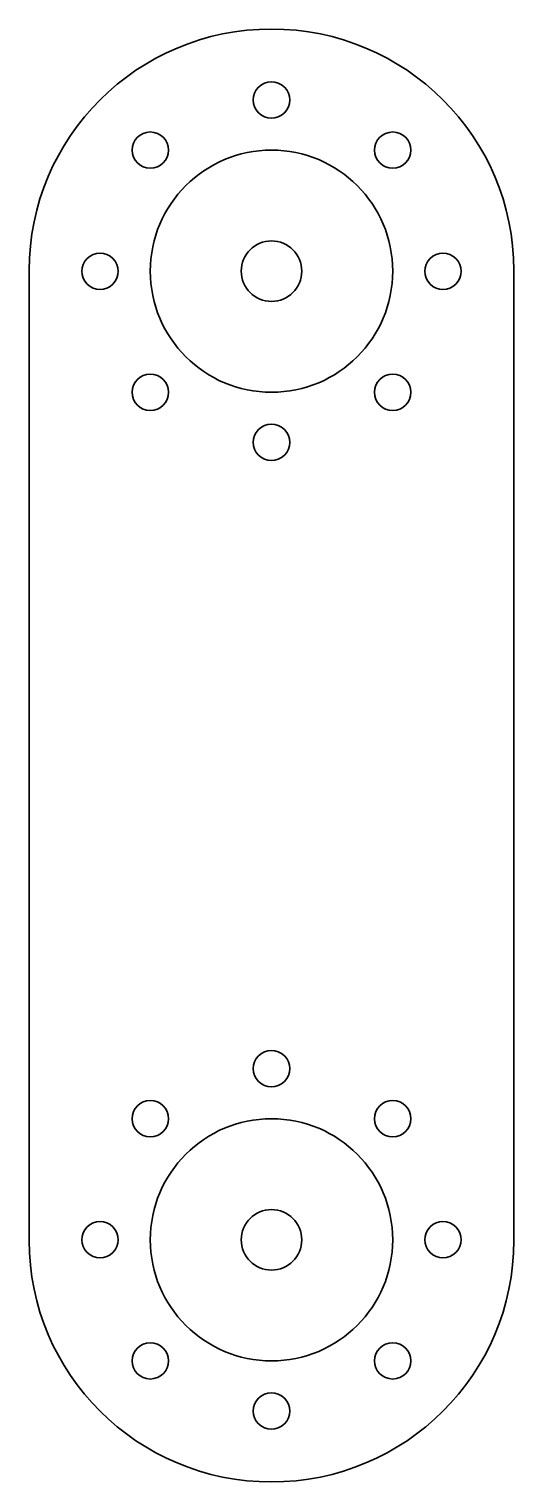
# Model space of a CAD drawing. Header units: inches. Extents: x 334 to 374, y -60 to 60.
import ezdxf

# ---------------------------------------------------------------- set-up
doc = ezdxf.new("R2010")
doc.units = ezdxf.units.IN
doc.header["$MEASUREMENT"] = 0
doc.layers.add('Ebene 1', color=7, linetype='Continuous')

# ---------------------------------------------------------------- blocks, each defined once
blk = doc.blocks.new('block 2')
at = {"layer": 'Ebene 1', "color": 179, "lineweight": 35, "true_color": 0x1c1c1b}
for points in [[(355.43, 53.08), (354.84, 52.5), (353.89, 52.5), (353.31, 53.08), (352.72, 53.67), (352.72, 54.62), (353.31, 55.2), (353.89, 55.79), (354.84, 55.79), (355.43, 55.2), (356.02, 54.62), (356.02, 53.67), (355.43, 53.08)], [(345.87, 50), (345.87, 49.17), (345.2, 48.5), (344.37, 48.5), (343.54, 48.5), (342.87, 49.17), (342.87, 50), (342.87, 50.83), (343.54, 51.5), (344.37, 51.5), (345.2, 51.5), (345.87, 50.83), (345.87, 50)], [(365.87, 50), (365.87, 49.17), (365.2, 48.5), (364.37, 48.5), (363.54, 48.5), (362.87, 49.17), (362.87, 50), (362.87, 50.83), (363.54, 51.5), (364.37, 51.5), (365.2, 51.5), (365.87, 50.83), (365.87, 50)], [(341.29, 38.94), (340.7, 38.35), (339.75, 38.35), (339.17, 38.94), (338.58, 39.53), (338.58, 40.47), (339.17, 41.06), (339.75, 41.65), (340.7, 41.65), (341.29, 41.06), (341.87, 40.47), (341.87, 39.53), (341.29, 38.94)], [(369.57, 38.94), (368.99, 38.35), (368.04, 38.35), (367.45, 38.94), (366.87, 39.53), (366.87, 40.47), (367.45, 41.06), (368.04, 41.65), (368.99, 41.65), (369.57, 41.06), (370.16, 40.47), (370.16, 39.53), (369.57, 38.94)], [(345.87, 30), (345.87, 29.17), (345.2, 28.5), (344.37, 28.5), (343.54, 28.5), (342.87, 29.17), (342.87, 30), (342.87, 30.83), (343.54, 31.5), (344.37, 31.5), (345.2, 31.5), (345.87, 30.83), (345.87, 30)], [(365.87, 30), (365.87, 29.17), (365.2, 28.5), (364.37, 28.5), (363.54, 28.5), (362.87, 29.17), (362.87, 30), (362.87, 30.83), (363.54, 31.5), (364.37, 31.5), (365.2, 31.5), (365.87, 30.83), (365.87, 30)], [(355.43, 24.8), (354.84, 24.21), (353.89, 24.21), (353.31, 24.8), (352.72, 25.38), (352.72, 26.33), (353.31, 26.92), (353.89, 27.5), (354.84, 27.5), (355.43, 26.92), (356.02, 26.33), (356.02, 25.38), (355.43, 24.8)]]:
    blk.add_open_spline(points, degree=3, knots=[0, 0, 0, 0, 1, 1, 1, 2, 2, 2, 3, 3, 3, 4, 4, 4, 4], dxfattribs=at)
blk = doc.blocks.new('block 3')
at = {"layer": 'Ebene 1', "color": 179, "lineweight": 35, "true_color": 0x1c1c1b}
for points in [[(355.43, -26.92), (354.84, -27.5), (353.89, -27.5), (353.31, -26.92), (352.72, -26.33), (352.72, -25.38), (353.31, -24.8), (353.89, -24.21), (354.84, -24.21), (355.43, -24.8), (356.02, -25.38), (356.02, -26.33), (355.43, -26.92)], [(345.87, -30), (345.87, -30.83), (345.2, -31.5), (344.37, -31.5), (343.54, -31.5), (342.87, -30.83), (342.87, -30), (342.87, -29.17), (343.54, -28.5), (344.37, -28.5), (345.2, -28.5), (345.87, -29.17), (345.87, -30)], [(365.87, -30), (365.87, -30.83), (365.2, -31.5), (364.37, -31.5), (363.54, -31.5), (362.87, -30.83), (362.87, -30), (362.87, -29.17), (363.54, -28.5), (364.37, -28.5), (365.2, -28.5), (365.87, -29.17), (365.87, -30)], [(341.29, -41.06), (340.7, -41.65), (339.75, -41.65), (339.17, -41.06), (338.58, -40.47), (338.58, -39.53), (339.17, -38.94), (339.75, -38.35), (340.7, -38.35), (341.29, -38.94), (341.87, -39.53), (341.87, -40.47), (341.29, -41.06)], [(369.57, -41.06), (368.99, -41.65), (368.04, -41.65), (367.45, -41.06), (366.87, -40.47), (366.87, -39.53), (367.45, -38.94), (368.04, -38.35), (368.99, -38.35), (369.57, -38.94), (370.16, -39.53), (370.16, -40.47), (369.57, -41.06)], [(345.87, -50), (345.87, -50.83), (345.2, -51.5), (344.37, -51.5), (343.54, -51.5), (342.87, -50.83), (342.87, -50), (342.87, -49.17), (343.54, -48.5), (344.37, -48.5), (345.2, -48.5), (345.87, -49.17), (345.87, -50)], [(365.87, -50), (365.87, -50.83), (365.2, -51.5), (364.37, -51.5), (363.54, -51.5), (362.87, -50.83), (362.87, -50), (362.87, -49.17), (363.54, -48.5), (364.37, -48.5), (365.2, -48.5), (365.87, -49.17), (365.87, -50)], [(355.43, -55.2), (354.84, -55.79), (353.89, -55.79), (353.31, -55.2), (352.72, -54.62), (352.72, -53.67), (353.31, -53.08), (353.89, -52.5), (354.84, -52.5), (355.43, -53.08), (356.02, -53.67), (356.02, -54.62), (355.43, -55.2)]]:
    blk.add_open_spline(points, degree=3, knots=[0, 0, 0, 0, 1, 1, 1, 2, 2, 2, 3, 3, 3, 4, 4, 4, 4], dxfattribs=at)

msp = doc.modelspace()

# ---------------------------------------------------------------- linework, layer by layer
at = {"layer": 'Ebene 1', "color": 179, "lineweight": 35, "true_color": 0x1c1c1b}
for points, knots in [([(334.37, -40.05), (334.37, -51.07), (343.32, -60), (354.37, -60), (365.42, -60), (374.37, -51.07), (374.37, -40.05), (374.37, -40.05), (374.37, 40.05), (374.37, 40.05), (374.37, 51.07), (365.42, 60), (354.37, 60), (343.32, 60), (334.37, 51.07), (334.37, 40.05), (334.37, 40.05), (334.37, -40.05), (334.37, -40.05)], [0, 0, 0, 0, 1, 1, 1, 2, 2, 2, 3, 3, 3, 4, 4, 4, 5, 5, 5, 6, 6, 6, 6]), ([(364.37, 40), (364.37, 45.52), (359.89, 50), (354.37, 50), (348.85, 50), (344.37, 45.52), (344.37, 40), (344.37, 34.48), (348.85, 30), (354.37, 30), (359.89, 30), (364.37, 34.48), (364.37, 40)], [0, 0, 0, 0, 1, 1, 1, 2, 2, 2, 3, 3, 3, 4, 4, 4, 4]), ([(356.87, 40), (356.87, 41.38), (355.75, 42.5), (354.37, 42.5), (352.99, 42.5), (351.87, 41.38), (351.87, 40), (351.87, 38.62), (352.99, 37.5), (354.37, 37.5), (355.75, 37.5), (356.87, 38.62), (356.87, 40)], [0, 0, 0, 0, 1, 1, 1, 2, 2, 2, 3, 3, 3, 4, 4, 4, 4]), ([(364.37, -40), (364.37, -34.48), (359.89, -30), (354.37, -30), (348.85, -30), (344.37, -34.48), (344.37, -40), (344.37, -45.52), (348.85, -50), (354.37, -50), (359.89, -50), (364.37, -45.52), (364.37, -40)], [0, 0, 0, 0, 1, 1, 1, 2, 2, 2, 3, 3, 3, 4, 4, 4, 4]), ([(356.87, -40), (356.87, -38.62), (355.75, -37.5), (354.37, -37.5), (352.99, -37.5), (351.87, -38.62), (351.87, -40), (351.87, -41.38), (352.99, -42.5), (354.37, -42.5), (355.75, -42.5), (356.87, -41.38), (356.87, -40)], [0, 0, 0, 0, 1, 1, 1, 2, 2, 2, 3, 3, 3, 4, 4, 4, 4])]:
    msp.add_open_spline(points, degree=3, knots=knots, dxfattribs=at)

# ---------------------------------------------------------------- block references
at = {"layer": 'Ebene 1'}
for name in ['block 2', 'block 3']:
    msp.add_blockref(name, (0, 0), dxfattribs=at)

doc.saveas('drawing.dxf')
